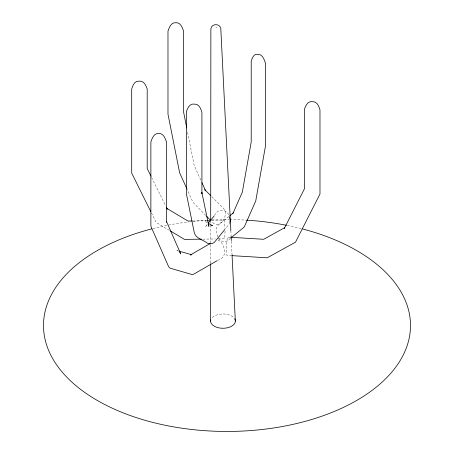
<?xml version="1.0" encoding="UTF-8"?>
<svg xmlns="http://www.w3.org/2000/svg" width="454" height="454" viewBox="0 0 454 454"><rect width="100%" height="100%" fill="white"/><g stroke="black" fill="none" stroke-linecap="round" stroke-linejoin="round"><path stroke-width="0.34" stroke-dasharray="2.27 1.7" d="M210.65 263.002L210.684 226.143M210.69 223.311L210.69 221.893M229.883 222.159L229.151 224.077L225.315 228.912M206.996 224.707L205.225 226.887L206.848 225.678M214.526 215.468C217.665 208.244 226.206 208.579 229.151 215.548M228.776 216.547L218.107 225.178C215.309 228.351 216.076 233.203 217.858 236.699M230.309 238.327C227 243.06 221.036 242.918 218.436 237.714M217.636 260.375C222.375 259.001 225.842 254.864 224.435 249.819C223.646 245.898 221.847 241.199 217.682 239.888M192.876 220.996L206.82 220.803M211.7 220.74L224.253 220.57L224.997 228.453M202.762 239.144L215.44 238.969M218.255 238.935L224.753 238.832L225.059 230.859M230.178 237.26L227.392 237.096L227.227 237.697L226.682 244.944L226.682 253.474L226.915 255.335L231.29 255.613M215.883 27.632L217.177 27.728M178.274 250.909L176.912 250.523L177.957 250.875M207.149 222.619L205.378 221.575L206.95 222.761M169.416 230.382L156.182 222.454L151.432 212.92M211.791 196.684L223.289 208.182C230.07 214.856 218.817 231.08 211.746 221.433M205.77 215.457L192.95 202.302L187.15 189.431M151.596 177.44L165.727 205.951M200.781 180.073L194.187 165.443L187.298 130.718M230.842 230.621L231.092 235.569M231.37 241.227L232.005 253.951M153.06 228.538A183.501 105.947 0 0 1 188.921 221.864M193.041 221.387A183.501 105.947 0 0 1 206.315 220.235M211.967 219.912A183.501 105.947 0 0 1 228.964 219.566M229.667 219.571A183.501 105.947 0 0 1 246.63 220.167M287.303 225.439A183.501 105.947 0 0 1 301.269 228.623M212.251 317.55A12.372 7.145 0 0 1 224.582 314.037A12.372 7.145 0 0 1 234.922 319.27"/><path stroke-width="0.68" d="M210.594 321.12L210.65 263.712M210.69 221.183L210.872 30.526C209.998 22.74 221.762 22.74 220.894 30.526L230.842 230.621M229.883 222.159L230.133 219.997L229.514 216.643M232.743 213.868L242.334 192.138L251.204 142.085L251.204 61.324C252.106 58.112 253.831 53.186 258.11 54.332C262.855 54.469 264.126 59.548 265.459 63.214L265.459 146.137L255.738 200.957L244.581 226.24L243.747 227.454L230.848 237.896M208.324 223.079L214.078 216.013M224.866 229.457L214.629 242.027C212.739 243.929 209.742 244.434 207.376 243.151C203.148 239.74 195.861 238.656 194.301 232.698L186.407 193.881L186.407 111.48C187.808 107.797 189.817 103.16 194.55 104.102C199.13 103.83 200.906 108.864 201.911 112.416L201.911 193.699L201.809 192.275L208.925 226.41L208.159 224.407M229.843 215.684L233.572 212.659M210.321 243.458L190.425 254.944L191.894 254.779L178.955 251.102M217.029 260.721L193.455 274.329L191.985 274.5L170.312 268.257L169.024 267.139L168.105 265.511L151.142 226.858L150.876 225.349L150.876 141.977C152.067 138.351 153.934 133.096 158.673 133.476C163.412 133.096 165.279 138.351 166.47 141.977L166.47 222.295M192.178 221.002L187.996 221.058L166.93 208.437L167.293 209.124L166.351 207.223M207.518 220.797L211.002 220.746M201.355 239.162L184.449 239.389L170.619 231.103M230.876 237.306L263.661 239.292L284.732 227.664L284.374 228.334L304.475 188.728L304.475 109.045C305.877 105.362 307.886 100.731 312.624 101.673C317.204 101.395 318.98 106.429 319.985 109.987L319.985 193.994L295.503 242.186L267.219 257.793L232 255.653M210.605 225.093L212.478 225.763L208.335 223.317M210.792 195.685L204.794 189.687L205.656 190.884L201.928 182.616M206.763 216.45L210.752 220.44M179.767 252.169L180.686 253.797L166.487 221.433M150.966 176.175L147.198 168.57L147.198 88.888C145.757 85.159 143.85 80.426 139.037 81.13C134.515 80.613 132.653 85.607 131.7 89.097L131.7 173.099L150.802 211.655M186.855 188.79L179.608 172.702L167.98 114.124L167.98 31.201C169.172 27.575 171.039 22.32 175.777 22.7C180.516 22.32 182.383 27.575 183.575 31.201L183.575 111.962L186.742 127.937M231.126 236.273L231.336 240.518M232.039 254.66L235.342 321.12M302.648 228.981A183.501 105.947 0 0 1 371.298 390.956A183.501 105.947 0 0 1 82.463 390.781A183.501 105.947 0 0 1 151.71 228.884M246.63 220.167A183.501 105.947 0 0 1 286.599 225.303M234.922 319.27A12.372 7.145 0 0 1 223.51 328.259A12.372 7.145 0 0 1 210.781 319.877"/></g></svg>
